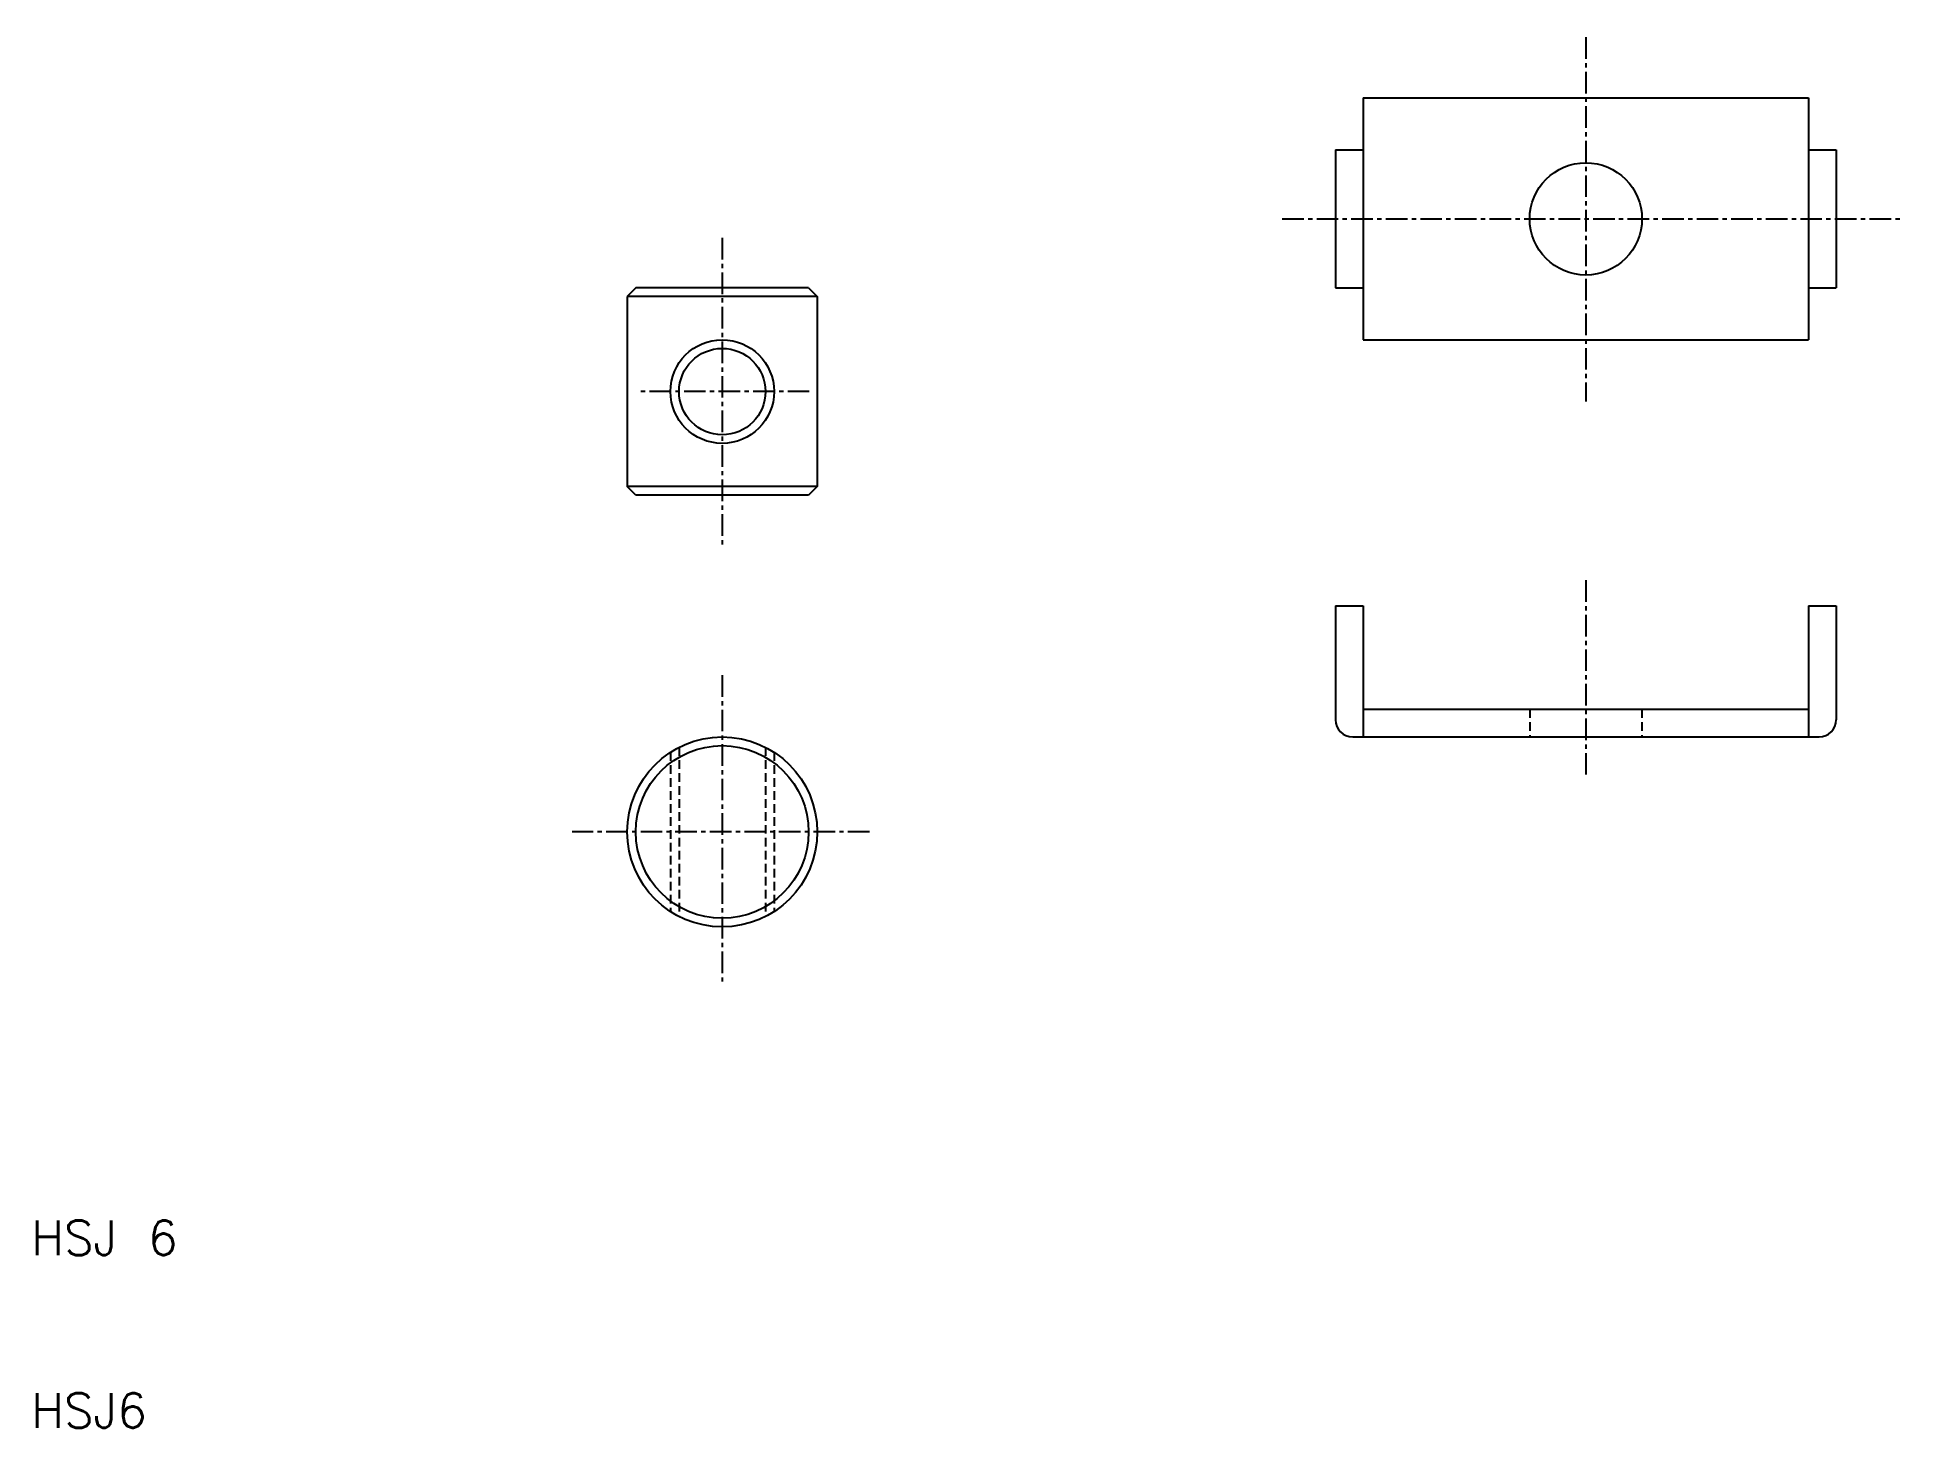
# Model space of a CAD drawing. Extents: x -40 to 68, y -34 to 46.
import ezdxf

# ---------------------------------------------------------------- set-up
doc = ezdxf.new("R2010")
doc.units = 0
doc.linetypes.add('CENTER', pattern=[2, 1.25, -0.25, 0.25, -0.25])
doc.linetypes.add('DASHED', pattern=[0.75, 0.5, -0.25])
doc.layers.get('0').update_dxf_attribs({"linetype": 'CONTINUOUS'})
doc.layers.add('CENTER', color=1, linetype='CENTER')
doc.styles.get("Standard").update_dxf_attribs({"font": 'txt.shx', "bigfont": 'bigfont.shx'})

msp = doc.modelspace()

# ---------------------------------------------------------------- linework, layer by layer
at = {"color": 7, "linetype": 'CONTINUOUS'}
for p, q in [((37.1, 42.5), (62.9, 42.5)), ((37.1, 42.5), (37.1, 39.5)), ((62.9, 42.5), (62.9, 39.5)), ((35.5, 39.5), (35.5, 31.5)), ((35.5, 39.5), (37.1, 39.5)), ((37.1, 39.5), (37.1, 31.5)), ((62.9, 39.5), (62.9, 31.5)), ((62.9, 39.5), (64.5, 39.5)), ((64.5, 39.5), (64.5, 31.5)), ((-5, 31.5), (-5.5, 31)), ((5, 31.5), (-5, 31.5)), ((5, 31.5), (5.5, 31)), ((35.5, 31.5), (37.1, 31.5)), ((37.1, 31.5), (37.1, 28.5)), ((62.9, 31.5), (62.9, 28.5)), ((62.9, 31.5), (64.5, 31.5)), ((5.5, 31), (-5.5, 31)), ((-5.5, 31), (-5.5, 20)), ((5.5, 31), (5.5, 20)), ((37.1, 28.5), (62.9, 28.5)), ((5.5, 20), (-5.5, 20)), ((-5, 19.5), (-5.5, 20)), ((5, 19.5), (-5, 19.5)), ((5.5, 20), (5, 19.5)), ((35.5, 13.1), (35.5, 6.5)), ((35.5, 13.1), (37.1, 13.1)), ((37.1, 13.1), (37.1, 7.1)), ((62.9, 13.1), (62.9, 7.1)), ((62.9, 13.1), (64.5, 13.1)), ((64.5, 13.1), (64.5, 6.5)), ((37.1, 7.1), (62.9, 7.1)), ((37.1, 7.1), (37.1, 5.5)), ((62.9, 7.1), (62.9, 5.5)), ((36.5, 5.5), (63.5, 5.5))]:
    msp.add_line(p, q, dxfattribs=at)
at = {"color": 3, "linetype": 'DASHED'}
for p, q in [((46.75, 7.1), (46.75, 5.5)), ((53.25, 7.1), (53.25, 5.5)), ((-3, 4.61), (-3, -4.61)), ((-2.5, 4.9), (-2.5, -4.9)), ((2.5, 4.9), (2.5, -4.9)), ((3, 4.61), (3, -4.61))]:
    msp.add_line(p, q, dxfattribs=at)
at = {"color": 7, "linetype": 'CONTINUOUS'}
for centre, radius in [((50, 35.5), 3.25), ((0, 25.5), 2.5), ((0, 0), 5.5), ((0, 0), 5)]:
    msp.add_circle(centre, radius, dxfattribs=at)
at = {"color": 3, "linetype": 'CONTINUOUS'}
msp.add_circle((0, 25.5), 3, dxfattribs=at)
at = {"color": 7, "linetype": 'CONTINUOUS'}
for centre, start, end in [((36.5, 6.5), 180, 270), ((63.5, 6.5), 270, 0)]:
    msp.add_arc(centre, 1, start, end, dxfattribs=at)
at = {"layer": 'CENTER', "color": 1, "linetype": 'CENTER'}
for p, q in [((50, 46.02), (50, 24.93)), ((32.42, 35.5), (68.29, 35.5)), ((0, 34.4), (0, 16.45)), ((5.04, 25.5), (-4.93, 25.5)), ((50, 14.57), (50, 3.24)), ((0, 9.08), (0, -8.9)), ((8.53, 0), (-8.68, 0))]:
    msp.add_line(p, q, dxfattribs=at)

# ---------------------------------------------------------------- texts
at = {"color": 7, "linetype": 'CONTINUOUS'}
for s, p in [('HSJ 6', (-40, -24.5)), ('HSJ6', (-40, -34.5))]:
    msp.add_text(s, height=2, dxfattribs=at).set_placement(p)

doc.saveas('drawing.dxf')
